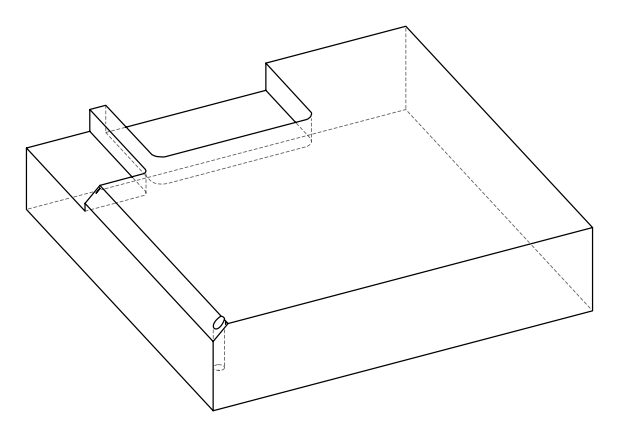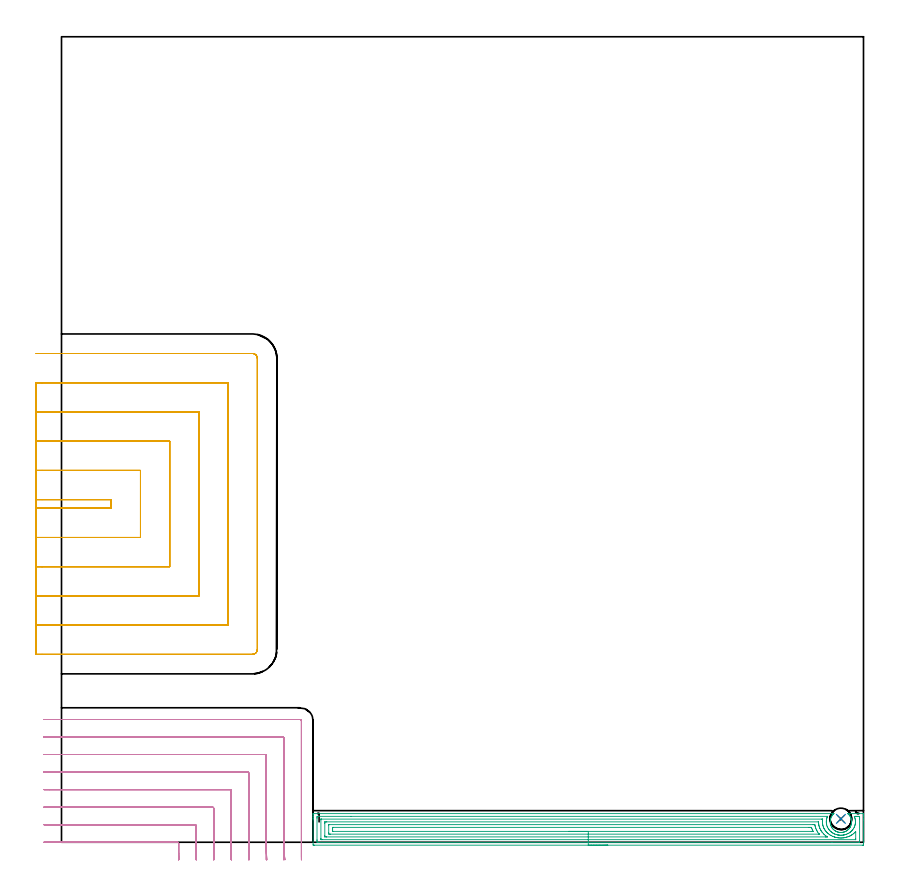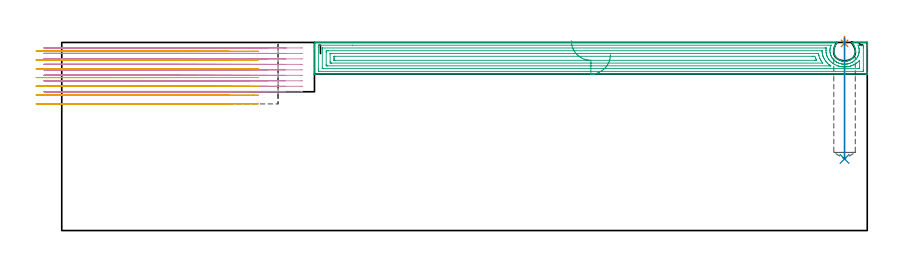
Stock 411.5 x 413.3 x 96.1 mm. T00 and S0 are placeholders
(PLAN: 5 operations, 4 tool changes, 67.3 min)
(1 SPOT_DRILL | STEP1POCKET | NXT0321_9005460120000 | 0.03 min | 3 mm3)
(2 DRILL_BLIND_HOLE_INTO_CENTER | STEP1POCKET | UGT0301_505 | 0.25 min | 5421 mm3)
(3 AREA_MILL | FG_CHAMFER_SURFACE | UGT0205_001 | 13.69 min | 37627 mm3)
(4 MILL_CORNER_NOTCH_RECTANGULAR | CORNER_NOTCH_RECTANGULAR | NXT0201_011 | Follow Part, ap 3, ae 75% | 22.27 min | 223276 mm3)
(5 MILL_SLOT | SLOT_PARTIAL_RECTANGULAR | UGT0201_094 | Follow Part, ap 5, ae 75% | 31.08 min | 603018 mm3)
(TOOL NXT0321_9005460120000 | NC Spot Drill, 142deg, 12mm, Carbide, Uncoated | D12 PA142 FL30 Z2)
(TOOL UGT0301_505 | Carbide Drill 11.0 mm | D11 PA118 FL94 Z2)
(TOOL UGT0205_001 | Chamfer Mill 20 x 3 x 45 deg. | D20 FL50 Z2)
(TOOL NXT0201_011 | ENDMILL 12mm [2P460-1200-NA 1630] | D12 FL38 Z6)
(TOOL UGT0201_094 | End mill 20 mm | D20 FL38 Z4)
(OP 1 SPOT_DRILL)
G17 G21 G94 G90
T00 M6
G54
G17 G0 G90 X399.9 Y12. S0 M3
G43 Z106.1 H0
G94 G81 G98 Z95.627 F250. R99.1
G80
M5
M2
(OP 2 DRILL_BLIND_HOLE_INTO_CENTER)
G17 G21 G94 G90
T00 M6
G54
G17 G0 G90 X399.9 Y12. S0 M3
G43 Z106.1 H0
G94 G81 G98 Z36.6 F250. R98.1
G80
M5
M2
(OP 3 AREA_MILL)
G17 G21 G94 G90
T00 M6
G54
G17 G0 G90 X280.3 Y-1.5 S1061 M3
G43 Z106.1 H0
Z89.9
G94 G1 X280.262 Z89.028 F250.
X280.148 Z88.164
X279.959 Z87.312
X279.697 Z86.48
X279.363 Z85.674
X278.96 Z84.9
X278.492 Z84.164
X277.96 Z83.472
X277.371 Z82.829
X276.728 Z82.24
X276.036 Z81.708
X275.3 Z81.24
X274.526 Z80.837
X273.72 Z80.503
X272.888 Z80.241
X272.036 Z80.052
X271.172 Z79.938
X270.3 Z79.9
X129.708
X129.363 Y-1.496 Z79.902
X129.11 Y-1.492 Z79.906
X129.1 Y-1.234 Z80.163
Y11.486 Z92.88
Y12.053 Z93.449
Y12.375 Z93.771
Y12.941 Z94.337
Y13.263 Z94.658
Y13.907 Z95.306
Y14.303 Z95.702
X129.107 Y14.664 Z96.055
X129.11 Y14.697 Z96.088
X129.262 Y14.7 Z96.1
X396.163
X396.329 Y14.697 Z96.089
X396.301 Y14.668 Z96.061
X396.212 Y14.579 Z95.979
X396.163 Y14.535 Z95.935
X396.147 Y14.521 Z95.921
X395.92 Y14.288 Z95.688
X395.635 Y13.969 Z95.369
X395.539 Y13.846 Z95.246
X395.248 Y13.411 Z94.811
X394.993 Y12.962 Z94.362
X394.743 Y12.409 Z93.809
X394.639 Y12.078 Z93.478
X394.53 Y11.638 Z93.038
X394.455 Y11.194 Z92.594
X394.416 Y10.752 Z92.152
X394.414 Y10.31 Z91.71
X394.447 Y9.867 Z91.267
X394.516 Y9.426 Z90.826
X394.617 Y9.005 Z90.405
X394.743 Y8.589 Z89.989
X394.762 Y8.542 Z89.942
X394.967 Y8.095 Z89.495
X395.202 Y7.658 Z89.058
X395.408 Y7.34 Z88.74
X395.635 Y7.033 Z88.433
X395.864 Y6.774 Z88.174
X396.184 Y6.458 Z87.858
X396.527 Y6.165 Z87.563
X396.609 Y6.105 Z87.504
X396.908 Y5.89 Z87.29
X397.159 Y5.738 Z87.138
X397.419 Y5.599 Z86.998
X397.498 Y5.564 Z86.963
X397.86 Y5.404 Z86.801
X398.311 Y5.247 Z86.643
X398.395 Y5.226 Z86.62
X398.755 Y5.131 Z86.529
X398.821 Y5.119 Z86.518
X399.203 Y5.055 Z86.454
X399.305 Y5.045 Z86.443
X399.587 Y5.02 Z86.409
X399.674 Y5.008 Z86.404
X399.708 Y5.006 Z86.405
X399.725 Y5.005 Z86.404
X399.779 Y5.004 Z86.402
X399.809 Y5.005 Z86.401
X399.93 Z86.403
X399.976 Y5.006 Z86.402
X400.095 Z86.404
X400.211 Y5.017 Z86.415
X400.304 Y5.029 Z86.421
X400.466 Y5.042 Z86.439
X400.558 Y5.051 Z86.448
X400.987 Y5.12 Z86.517
X401.073 Y5.141 Z86.538
X401.436 Y5.23 Z86.629
X401.519 Y5.258 Z86.657
X401.879 Y5.379 Z86.779
X402.331 Y5.58 Z86.977
X402.412 Y5.624 Z87.02
X402.771 Y5.814 Z87.213
X402.894 Y5.89 Z87.29
X403.251 Y6.156 Z87.553
X403.287 Y6.182 Z87.581
X403.304 Y6.196 Z87.596
X403.663 Y6.496 Z87.896
X403.934 Y6.774 Z88.174
X404.261 Y7.166 Z88.566
X404.556 Y7.577 Z88.977
X404.605 Y7.658 Z89.058
X404.833 Y8.095 Z89.495
X405.028 Y8.542 Z89.942
X405.175 Y8.981 Z90.381
X405.283 Y9.426 Z90.826
X405.353 Y9.867 Z91.267
X405.386 Y10.31 Z91.71
X405.384 Y10.752 Z92.152
X405.345 Y11.194 Z92.594
X405.27 Y11.638 Z93.038
X405.158 Y12.078 Z93.478
X405.002 Y12.524 Z93.924
X404.807 Y12.962 Z94.362
X404.556 Y13.422 Z94.822
X404.413 Y13.637 Z95.037
X404.262 Y13.846 Z95.246
X404.119 Y14.022 Z95.422
X403.965 Y14.199 Z95.599
X403.798 Y14.376 Z95.776
X403.751 Y14.423 Z95.823
X403.664 Y14.509 Z95.908
X403.568 Y14.596 Z95.993
X403.518 Y14.646 Z96.042
X403.471 Y14.695 Z96.091
X403.751 Y14.7 Z96.1
X411.338
X411.49 Y14.697 Z96.088
X411.493 Y14.664 Z96.055
X411.5 Y14.302 Z95.701
Y13.907 Z95.307
Y13.263 Z94.658
Y12.053 Z93.449
Y11.486 Z92.88
Y-0.668 Z80.729
X411.498 Y-0.951 Z80.446
X411.492 Y-1.492 Z79.906
X411.437 Y-1.494 Z79.903
X410.892 Y-1.5 Z79.9
X270.3
Y-0.086 Z81.314
X131.516 Y-0.085 Z81.315
X131.493 Y-0.084 Z81.316
X131.11 Y-0.063 Z81.337
X131.103 Y0.326 Z81.726
X131.101 Y0.825 Z82.225
X131.1 Y1.217 Z82.617
X131.101 Y12.375 Z93.775
X131.102 Y12.764 Z94.164
X131.11 Y13.263 Z94.663
X131.472 Y13.284 Z94.684
X131.493 Y13.285 Z94.685
X148.543 Y13.286 Z94.686
X393.024 Y13.285 Z94.685
X393.039
X392.877 Y12.902 Z94.302
X392.776 Y12.637 Z94.037
X392.694 Y12.375 Z93.775
X392.584 Y11.939 Z93.339
X392.5 Y11.486 Z92.886
X392.459 Y11.175 Z92.575
X392.426 Y10.598 Z91.998
X392.424 Y10.321 Z91.721
X392.469 Y9.709 Z91.109
X392.529 Y9.328 Z90.728
X392.643 Y8.821 Z90.221
X392.865 Y8.105 Z89.505
X392.942 Y7.933 Z89.333
X393.039 Y7.722 Z89.122
X393.41 Y7.044 Z88.444
X393.618 Y6.726 Z88.126
X393.932 Y6.305 Z87.705
X394.064 Y6.156 Z87.556
X394.437 Y5.766 Z87.166
X394.824 Y5.411 Z86.811
X394.993 Y5.267 Z86.667
X395.41 Y4.96 Z86.36
X395.717 Y4.759 Z86.159
X395.957 Y4.617 Z86.017
X396.419 Y4.379 Z85.779
X396.609 Y4.291 Z85.691
X396.766 Y4.223 Z85.623
X397.502 Y3.959 Z85.359
X397.709 Y3.902 Z85.302
X398.256 Y3.767 Z85.167
X398.395 Y3.74 Z85.14
X398.51 Y3.721 Z85.121
X398.843 Y3.671 Z85.071
X399.219 Y3.626 Z85.026
X399.287 Y3.621 Z85.021
X399.684 Y3.597 Z84.997
X400.074
X400.18 Y3.599 Z84.999
X400.899 Y3.663 Z85.063
X401.073 Y3.686 Z85.086
X401.179 Y3.702 Z85.102
X401.516 Y3.762 Z85.162
X401.796 Y3.828 Z85.228
X401.965 Y3.87 Z85.27
X402.363 Y3.983 Z85.383
X402.858 Y4.154 Z85.554
X403.374 Y4.379 Z85.779
X403.628 Y4.501 Z85.901
X403.677 Y4.526 Z85.926
X403.751 Y4.567 Z85.967
X404.195 Y4.825 Z86.225
X404.643 Y5.146 Z86.546
X404.8 Y5.267 Z86.667
X405.2 Y5.602 Z87.002
X405.536 Y5.932 Z87.332
X405.644 Y6.049 Z87.449
X405.736 Y6.156 Z87.556
X405.88 Y6.333 Z87.733
X406.051 Y6.551 Z87.951
X406.377 Y6.993 Z88.393
X406.429 Y7.078 Z88.478
X406.718 Y7.644 Z89.044
X406.845 Y7.933 Z89.333
X406.983 Y8.27 Z89.67
X407.155 Y8.821 Z90.221
X407.189 Y8.953 Z90.353
X407.321 Y9.588 Z90.988
X407.337 Y9.693 Z91.093
X407.339 Y9.709 Z91.109
X407.365 Y10.127 Z91.527
X407.382 Y10.538 Z91.938
X407.379 Y10.598 Z91.998
X407.321 Y11.42 Z92.82
X407.308 Y11.5 Z92.9
X407.204 Y11.983 Z93.383
X407.103 Y12.375 Z93.775
X406.998 Y12.697 Z94.097
X406.78 Y13.263 Z94.663
X407.299 Y13.285 Z94.685
X407.321
X408.191 Y13.286 Z94.686
X409.084 Y13.285 Z94.685
X409.107 Y13.284 Z94.684
X409.49 Y13.263 Z94.663
X409.497 Y12.874 Z94.274
X409.499 Y12.375 Z93.775
X409.5 Y11.983 Z93.383
X409.499 Y0.825 Z82.225
X409.498 Y0.436 Z81.836
X409.49 Y-0.063 Z81.337
X409.128 Y-0.084 Z81.316
X409.107 Y-0.085 Z81.315
X395.305 Y-0.086 Z81.314
X270.3
Y1.328 Z82.728
X133.666 Y1.329 Z82.729
X133.279 Y1.331 Z82.731
X133.15 Y1.333 Z82.733
X133.113 Y1.335 Z82.735
X133.108 Y1.418 Z82.818
X133.103 Y1.536 Z82.936
X133.101 Y1.714 Z83.114
X133.1 Y1.892 Z83.292
X133.101 Y11.486 Z92.886
X133.102 Y11.662 Z93.062
X133.11 Y11.841 Z93.241
X133.118 Y11.865 Z93.265
X133.135 Y11.867 Z93.267
X133.182 Y11.87 Z93.27
X133.279 Y11.871 Z93.271
X389.974
X390.361 Y11.869 Z93.269
X390.489 Y11.867 Z93.267
X390.526 Y11.865 Z93.265
X390.515 Y11.755 Z93.155
X390.5 Y11.624 Z93.024
X390.483 Y11.486 Z92.886
X390.472 Y11.376 Z92.776
X390.42 Y10.598 Z91.998
X390.418 Y10.541 Z91.941
X390.462 Y9.709 Z91.109
X390.47 Y9.601 Z91.001
X390.54 Y9.182 Z90.582
X390.619 Y8.821 Z90.221
X390.696 Y8.488 Z89.888
X390.874 Y7.933 Z89.333
X390.977 Y7.65 Z89.05
X391.254 Y7.056 Z88.456
X391.267 Y7.031 Z88.431
X391.608 Y6.431 Z87.831
X391.787 Y6.156 Z87.556
X392.146 Y5.668 Z87.068
X392.499 Y5.267 Z86.667
X392.765 Y4.99 Z86.39
X393.039 Y4.732 Z86.132
X393.436 Y4.379 Z85.779
X393.932 Y4.007 Z85.407
X394.241 Y3.798 Z85.198
X394.74 Y3.491 Z84.891
X394.824 Y3.444 Z84.844
X394.922 Y3.393 Z84.793
X395.717 Y3.023 Z84.423
X396.474 Y2.737 Z84.137
X396.609 Y2.692 Z84.092
X396.903 Y2.602 Z84.002
X397.502 Y2.455 Z83.855
X397.696 Y2.41 Z83.81
X398.395 Y2.292 Z83.692
X398.748 Y2.25 Z83.65
X399.287 Y2.203 Z83.603
X399.708 Y2.183 Z83.583
X400.18 Y2.185 Z83.585
X400.575 Y2.209 Z83.609
X401.073 Y2.253 Z83.653
X401.386 Y2.29 Z83.69
X401.965 Y2.384 Z83.784
X402.148 Y2.42 Z83.82
X402.858 Y2.592 Z83.992
X402.866 Y2.594 Z83.994
X402.893 Y2.602 Z84.002
X403.537 Y2.815 Z84.215
X403.751 Y2.888 Z84.288
X404.176 Y3.068 Z84.468
X404.643 Y3.282 Z84.682
X404.783 Y3.352 Z84.752
X405.046 Y3.491 Z84.891
X405.356 Y3.669 Z85.069
X405.536 Y3.776 Z85.176
X405.89 Y4.027 Z85.427
X406.367 Y4.379 Z85.779
X406.401 Y4.406 Z85.806
X406.429 Y4.429 Z85.829
X406.873 Y4.825 Z86.225
X407.32 Y5.269 Z86.669
X407.49 Y5.424 Z86.824
X407.495 Y5.267 Z86.667
X407.499 Y5.091 Z86.491
Y1.714 Z83.114
X407.498 Y1.538 Z82.938
X407.49 Y1.359 Z82.759
X407.482 Y1.334 Z82.734
X407.465 Y1.333 Z82.733
X407.418 Y1.33 Z82.73
X407.321 Y1.329 Z82.729
X270.3 Y1.328 Z82.728
Y2.743 Z84.143
X135.957
X135.815 Y2.744 Z84.144
X135.176 Y2.75 Z84.15
X135.11 Y2.755 Z84.155
X135.107 Y2.85 Z84.25
X135.103 Y3.051 Z84.451
X135.1 Y3.455 Z84.855
Y9.709 Z91.109
X135.103 Y10.136 Z91.536
X135.107 Y10.349 Z91.749
X135.11 Y10.448 Z91.848
X135.212 Y10.451 Z91.851
X135.957 Y10.457 Z91.857
X136.098
X388.247
X388.34 Y10.456 Z91.856
X388.386 Y10.453 Z91.853
X388.404 Y10.451 Z91.851
X388.412 Y10.435 Z91.835
X388.465 Y9.709 Z91.109
X388.576 Y8.865 Z90.265
X388.588 Y8.809 Z90.209
X388.711 Y8.316 Z89.716
X388.824 Y7.933 Z89.333
X388.932 Y7.578 Z88.978
X389.056 Y7.256 Z88.656
X389.156 Y7.044 Z88.444
X389.468 Y6.405 Z87.805
X389.605 Y6.156 Z87.556
X389.777 Y5.849 Z87.249
X390.187 Y5.267 Z86.667
X390.361 Y5.03 Z86.43
X390.934 Y4.379 Z85.779
X391.254 Y4.058 Z85.458
X391.88 Y3.491 Z84.891
X392.146 Y3.283 Z84.683
X392.472 Y3.041 Z84.441
X392.743 Y2.844 Z84.244
X392.835 Y2.777 Z84.177
X392.871 Y2.749 Z84.149
X392.849 Y2.747 Z84.147
X392.731 Y2.745 Z84.145
X392.146 Y2.743 Z84.143
X392.005
X270.3
Y4.157 Z85.557
X137.965 Y4.158 Z85.558
X137.742 Y4.159 Z85.559
X137.519 Y4.163 Z85.563
X137.11 Y4.173 Z85.573
X137.107 Y4.379 Z85.779
X137.101 Y5.017 Z86.417
Y8.821 Z90.221
X137.104 Y8.981 Z90.381
X137.107 Y9.02 Z90.42
X137.109 Y9.034 Z90.434
X137.148 Y9.036 Z90.436
X137.296 Y9.04 Z90.44
X137.519 Y9.043 Z90.443
X385.675 Y9.042 Z90.442
X385.898 Y9.041 Z90.441
X386.121 Y9.037 Z90.437
X386.533 Y9.028 Z90.428
X386.576 Y8.821 Z90.221
X386.654 Y8.451 Z89.851
X386.764 Y7.959 Z89.359
X386.771 Y7.933 Z89.333
X386.79 Y7.869 Z89.269
X387.068 Y7.044 Z88.444
X387.264 Y6.573 Z87.973
X387.475 Y6.156 Z87.556
X387.683 Y5.752 Z87.152
X387.962 Y5.267 Z86.667
X388.575 Y4.38 Z85.78
X388.727 Y4.187 Z85.587
X388.746 Y4.161 Z85.561
X388.741 Y4.16 Z85.56
X388.724 Y4.158 Z85.558
X388.703 Y4.157 Z85.557
X388.576
X270.3
Y5.571 Z86.971
X139.527 Y5.572 Z86.972
X139.22 Y5.573 Z86.973
X139.148 Y5.576 Z86.976
X139.118 Y5.578 Z86.978
X139.11 Y5.591 Z86.991
X139.104 Y5.689 Z87.089
X139.101 Y6.156 Z87.556
X139.1 Y6.581 Z87.981
X139.101 Y7.044 Z88.444
X139.103 Y7.467 Z88.867
X139.11 Y7.61 Z89.01
X139.114 Y7.623 Z89.023
X139.125 Y7.625 Z89.025
X139.16 Y7.627 Z89.027
X139.234 Y7.628 Z89.028
X139.527 Y7.629 Z89.029
X383.525
X384.112 Y7.628 Z89.028
X384.421 Y7.626 Z89.026
X384.704 Y7.622 Z89.022
X385.005 Y7.046 Z88.446
X385.209 Y6.505 Z87.905
X385.359 Y6.156 Z87.556
X385.548 Y5.747 Z87.147
X385.604 Y5.624 Z87.024
X385.619 Y5.577 Z86.977
X385.588 Y5.576 Z86.976
X385.005 Y5.572 Z86.972
X384.7 Y5.571 Z86.971
X270.3
X269.428 Z87.009
X268.564 Z87.123
X267.712 Z87.312
X266.88 Z87.574
X266.074 Z87.908
X265.3 Z88.311
X264.564 Z88.78
X263.872 Z89.311
X263.229 Z89.9
X262.64 Z90.543
X262.108 Z91.235
X261.64 Z91.971
X261.237 Z92.745
X260.903 Z93.551
X260.641 Z94.383
X260.452 Z95.235
X260.338 Z96.1
X260.3 Z96.971
G0 Z106.1
M5
M2
(OP 4 MILL_CORNER_NOTCH_RECTANGULAR)
G17 G21 G94 G90
T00 M6
G54
G17 G0 G90 X60.191 Y-8.999 S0 M3
G43 Z106.1 H1
Z93.3
G94 G1 X60.119 Y-6. F250.
G2 X60.1 Y-4.472 R63. F500.
G1 Y-0.595
G3 X59.505 Y0. R0.6
G1 X-6.
X-9. F250.
G0 Z106.1
X69.206 Y-8.999
Z93.3
G1 X69.122 Y-6.
G2 X69.1 Y-4.472 R54. F500.
G1 Y8.405
G3 X68.505 Y9. R0.6
G1 X-6.
X-9. F250.
G0 Z106.1
X78.228 Y-8.998
Z93.3
G1 X78.126 Y-6.
G2 X78.1 Y-4.472 R45. F500.
G1 Y17.405
G3 X77.505 Y18. R0.6
G1 X-6.
X-9. F250.
G0 Z106.1
X87.26 Y-8.997
Z93.3
G1 X87.132 Y-6.
G2 X87.1 Y-4.472 R36. F500.
G1 Y26.405
G3 X86.505 Y27. R0.6
G1 X-6.
X-9. F250.
G0 Z106.1
X96.313 Y-8.995
Z93.3
G1 X96.143 Y-6.
G2 X96.1 Y-4.472 R27. F500.
G1 Y35.404
G3 X95.504 Y36. R0.6
G1 X-6.
X-9. F250.
G0 Z106.1
X105.42 Y-8.989
Z93.3
G1 X105.165 Y-6.
G2 X105.1 Y-4.472 R18. F500.
G1 Y44.404
G3 X104.504 Y45. R0.6
G1 X-6.
X-9. F250.
G0 Z106.1
X114.74 Y-8.956
Z93.3
G1 X114.231 Y-6.
G2 X114.1 Y-4.472 R9. F500.
G1 Y53.404
G3 X113.504 Y54. R0.6
G1 X-6.
X-9. F250.
G0 Z106.1
X123.1 Y-7.472
Z93.3
G1 Y-4.472
Y62.2 F500.
G3 X122.3 Y63. R0.8
G1 X-6.
X-9. F250.
G0 Z106.1
X60.191 Y-8.999
Z90.5
G1 X60.119 Y-6.
G2 X60.1 Y-4.472 R63. F500.
G1 Y-0.595
G3 X59.505 Y0. R0.6
G1 X-6.
X-9. F250.
G0 Z106.1
X69.206 Y-8.999
Z90.5
G1 X69.122 Y-6.
G2 X69.1 Y-4.472 R54. F500.
G1 Y8.405
G3 X68.505 Y9. R0.6
G1 X-6.
X-9. F250.
G0 Z106.1
X78.228 Y-8.998
Z90.5
G1 X78.126 Y-6.
G2 X78.1 Y-4.472 R45. F500.
G1 Y17.405
G3 X77.505 Y18. R0.6
G1 X-6.
X-9. F250.
G0 Z106.1
X87.26 Y-8.997
Z90.5
G1 X87.132 Y-6.
G2 X87.1 Y-4.472 R36. F500.
G1 Y26.405
G3 X86.505 Y27. R0.6
G1 X-6.
X-9. F250.
G0 Z106.1
X96.313 Y-8.995
Z90.5
G1 X96.143 Y-6.
G2 X96.1 Y-4.472 R27. F500.
G1 Y35.404
G3 X95.504 Y36. R0.6
G1 X-6.
X-9. F250.
G0 Z106.1
X105.42 Y-8.989
Z90.5
G1 X105.165 Y-6.
G2 X105.1 Y-4.472 R18. F500.
G1 Y44.404
G3 X104.504 Y45. R0.6
G1 X-6.
X-9. F250.
G0 Z106.1
X114.74 Y-8.956
Z90.5
G1 X114.231 Y-6.
G2 X114.1 Y-4.472 R9. F500.
G1 Y53.404
G3 X113.504 Y54. R0.6
G1 X-6.
X-9. F250.
G0 Z106.1
X123.1 Y-7.472
Z90.5
G1 Y-4.472
Y62.2 F500.
G3 X122.3 Y63. R0.8
G1 X-6.
X-9. F250.
G0 Z106.1
X60.15 Y-9.
Z87.7
G1 X60.106 Y-6.
G2 X60.1 Y-5.096 R63. F500.
G1 Y-0.595
G3 X59.505 Y0. R0.6
G1 X-6.
X-9. F250.
G0 Z106.1
X69.158 Y-9.
Z87.7
G1 X69.108 Y-6.
G2 X69.1 Y-5.096 R54. F500.
G1 Y8.405
G3 X68.505 Y9. R0.6
G1 X-6.
X-9. F250.
G0 Z106.1
X78.169 Y-8.999
Z87.7
G1 X78.109 Y-6.
G2 X78.1 Y-5.096 R45. F500.
G1 Y17.405
G3 X77.505 Y18. R0.6
G1 X-6.
X-9. F250.
G0 Z106.1
X87.187 Y-8.999
Z87.7
G1 X87.111 Y-6.
G2 X87.1 Y-5.096 R36. F500.
G1 Y26.404
G3 X86.504 Y27. R0.6
G1 X-6.
X-9. F250.
G0 Z106.1
X96.216 Y-8.998
Z87.7
G1 X96.115 Y-6.
G2 X96.1 Y-5.096 R27. F500.
G1 Y35.404
G3 X95.504 Y36. R0.6
G1 X-6.
X-9. F250.
G0 Z106.1
X105.273 Y-8.996
Z87.7
G1 X105.123 Y-6.
G2 X105.1 Y-5.096 R18. F500.
G1 Y44.404
G3 X104.504 Y45. R0.6
G1 X-6.
X-9. F250.
G0 Z106.1
X114.447 Y-8.985
Z87.7
G1 X114.145 Y-6.
G2 X114.1 Y-5.096 R9. F500.
G1 Y53.404
G3 X113.504 Y54. R0.6
G1 X-6.
X-9. F250.
G0 Z106.1
X123.1 Y-8.096
Z87.7
G1 Y-5.096
Y62.2 F500.
G3 X122.3 Y63. R0.8
G1 X-6.
X-9. F250.
G0 Z106.1
X60.1 Y-9.
Z84.9
G1 Y-6.
Y-0.595 F500.
G3 X59.505 Y0. R0.6
G1 X-6.
X-9. F250.
G0 Z106.1
X69.101 Y-9.
Z84.9
G1 X69.1 Y-6.
Y-0.595 F500.
Y8.405
G3 X68.505 Y9. R0.6
G1 X-6.
X-9. F250.
G0 Z106.1
X78.101 Y-9.
Z84.9
G1 X78.1 Y-6.
Y8.405 F500.
Y17.405
G3 X77.505 Y18. R0.6
G1 X-6.
X-9. F250.
G0 Z106.1
X87.101 Y-9.
Z84.9
G1 X87.1 Y-6.
Y17.405 F500.
Y26.405
G3 X86.505 Y27. R0.6
G1 X-6.
X-9. F250.
G0 Z106.1
X96.101 Y-9.
Z84.9
G1 X96.1 Y-6.
Y26.405 F500.
Y35.404
G3 X95.504 Y36. R0.6
G1 X-6.
X-9. F250.
G0 Z106.1
X105.102 Y-9.
Z84.9
G1 X105.1 Y-6.
Y35.404 F500.
Y44.404
G3 X104.504 Y45. R0.6
G1 X-6.
X-9. F250.
G0 Z106.1
X114.103 Y-9.
Z84.9
G1 X114.1 Y-6.
Y44.404 F500.
Y53.404
G3 X113.504 Y54. R0.6
G1 X-6.
X-9. F250.
G0 Z106.1
X123.1 Y-8.991
Z84.9
G1 Y-5.991
Y62.2 F500.
G3 X122.3 Y63. R0.8
G1 X-6.
X-9. F250.
G0 Z106.1
X60.1 Y-9.
Z82.1
G1 Y-6.
Y-0.595 F500.
G3 X59.505 Y0. R0.6
G1 X-6.
X-9. F250.
G0 Z106.1
X69.1 Y-9.
Z82.1
G1 Y-6.
Y8.405 F500.
G3 X68.505 Y9. R0.6
G1 X-6.
X-9. F250.
G0 Z106.1
X78.1 Y-9.
Z82.1
G1 Y-6.
Y17.405 F500.
G3 X77.505 Y18. R0.6
G1 X-6.
X-9. F250.
G0 Z106.1
X87.1 Y-9.
Z82.1
G1 Y-6.
Y26.405 F500.
G3 X86.505 Y27. R0.6
G1 X-6.
X-9. F250.
G0 Z106.1
X96.1 Y-9.
Z82.1
G1 Y-6.
Y35.404 F500.
G3 X95.504 Y36. R0.6
G1 X-6.
X-9. F250.
G0 Z106.1
X105.1 Y-9.
Z82.1
G1 Y-6.
Y44.404 F500.
G3 X104.504 Y45. R0.6
G1 X-6.
X-9. F250.
G0 Z106.1
X114.1 Y-9.
Z82.1
G1 Y-6.
Y53.404 F500.
G3 X113.504 Y54. R0.6
G1 X-6.
X-9. F250.
G0 Z106.1
X123.1 Y-9.
Z82.1
G1 Y-6.
Y62.2 F500.
G3 X122.3 Y63. R0.8
G1 X-6.
X-9. F250.
G0 Z106.1
X60.1 Y-9.
Z79.3
G1 Y-6.
Y-0.595 F500.
G3 X59.505 Y0. R0.6
G1 X-6.
X-9. F250.
G0 Z106.1
X69.1 Y-9.
Z79.3
G1 Y-6.
Y8.405 F500.
G3 X68.505 Y9. R0.6
G1 X-6.
X-9. F250.
G0 Z106.1
X78.1 Y-9.
Z79.3
G1 Y-6.
Y17.405 F500.
G3 X77.505 Y18. R0.6
G1 X-6.
X-9. F250.
G0 Z106.1
X87.1 Y-9.
Z79.3
G1 Y-6.
Y26.405 F500.
G3 X86.505 Y27. R0.6
G1 X-6.
X-9. F250.
G0 Z106.1
X96.1 Y-9.
Z79.3
G1 Y-6.
Y35.404 F500.
G3 X95.504 Y36. R0.6
G1 X-6.
X-9. F250.
G0 Z106.1
X105.1 Y-9.
Z79.3
G1 Y-6.
Y44.404 F500.
G3 X104.504 Y45. R0.6
G1 X-6.
X-9. F250.
G0 Z106.1
X114.1 Y-9.
Z79.3
G1 Y-6.
Y53.404 F500.
G3 X113.504 Y54. R0.6
G1 X-6.
X-9. F250.
G0 Z106.1
X123.1 Y-9.
Z79.3
G1 Y-6.
Y62.2 F500.
G3 X122.3 Y63. R0.8
G1 X-6.
X-9. F250.
G0 Z106.1
X60.1 Y-9.
Z76.5
G1 Y-6.
Y-0.595 F500.
G3 X59.505 Y0. R0.6
G1 X-6.
X-9. F250.
G0 Z106.1
X69.1 Y-9.
Z76.5
G1 Y-6.
Y8.405 F500.
G3 X68.505 Y9. R0.6
G1 X-6.
X-9. F250.
G0 Z106.1
X78.1 Y-9.
Z76.5
G1 Y-6.
Y17.405 F500.
G3 X77.505 Y18. R0.6
G1 X-6.
X-9. F250.
G0 Z106.1
X87.1 Y-9.
Z76.5
G1 Y-6.
Y26.405 F500.
G3 X86.505 Y27. R0.6
G1 X-6.
X-9. F250.
G0 Z106.1
X96.1 Y-9.
Z76.5
G1 Y-6.
Y35.404 F500.
G3 X95.504 Y36. R0.6
G1 X-6.
X-9. F250.
G0 Z106.1
X105.1 Y-9.
Z76.5
G1 Y-6.
Y44.404 F500.
G3 X104.504 Y45. R0.6
G1 X-6.
X-9. F250.
G0 Z106.1
X114.1 Y-9.
Z76.5
G1 Y-6.
Y53.404 F500.
G3 X113.504 Y54. R0.6
G1 X-6.
X-9. F250.
G0 Z106.1
X123.1 Y-9.
Z76.5
G1 Y-6.
Y62.2 F500.
G3 X122.3 Y63. R0.8
G1 X-6.
X-9. F250.
G0 Z106.1
X60.1 Y-9.
Z73.7
G1 Y-6.
Y-0.595 F500.
G3 X59.505 Y0. R0.6
G1 X-6.
X-9. F250.
G0 Z106.1
X69.1 Y-9.
Z73.7
G1 Y-6.
Y8.405 F500.
G3 X68.505 Y9. R0.6
G1 X-6.
X-9. F250.
G0 Z106.1
X78.1 Y-9.
Z73.7
G1 Y-6.
Y17.405 F500.
G3 X77.505 Y18. R0.6
G1 X-6.
X-9. F250.
G0 Z106.1
X87.1 Y-9.
Z73.7
G1 Y-6.
Y26.405 F500.
G3 X86.505 Y27. R0.6
G1 X-6.
X-9. F250.
G0 Z106.1
X96.1 Y-9.
Z73.7
G1 Y-6.
Y35.404 F500.
G3 X95.504 Y36. R0.6
G1 X-6.
X-9. F250.
G0 Z106.1
X105.1 Y-9.
Z73.7
G1 Y-6.
Y44.404 F500.
G3 X104.504 Y45. R0.6
G1 X-6.
X-9. F250.
G0 Z106.1
X114.1 Y-9.
Z73.7
G1 Y-6.
Y53.404 F500.
G3 X113.504 Y54. R0.6
G1 X-6.
X-9. F250.
G0 Z106.1
X123.1 Y-9.
Z73.7
G1 Y-6.
Y62.2 F500.
G3 X122.3 Y63. R0.8
G1 X-6.
X-9. F250.
G0 Z106.1
X60.1 Y-9.
Z70.9
G1 Y-6.
Y-0.595 F500.
G3 X59.505 Y0. R0.6
G1 X-6.
X-9. F250.
G0 Z106.1
X69.1 Y-9.
Z70.9
G1 Y-6.
Y8.405 F500.
G3 X68.505 Y9. R0.6
G1 X-6.
X-9. F250.
G0 Z106.1
X78.1 Y-9.
Z70.9
G1 Y-6.
Y17.405 F500.
G3 X77.505 Y18. R0.6
G1 X-6.
X-9. F250.
G0 Z106.1
X87.1 Y-9.
Z70.9
G1 Y-6.
Y26.405 F500.
G3 X86.505 Y27. R0.6
G1 X-6.
X-9. F250.
G0 Z106.1
X96.1 Y-9.
Z70.9
G1 Y-6.
Y35.404 F500.
G3 X95.504 Y36. R0.6
G1 X-6.
X-9. F250.
G0 Z106.1
X105.1 Y-9.
Z70.9
G1 Y-6.
Y44.404 F500.
G3 X104.504 Y45. R0.6
G1 X-6.
X-9. F250.
G0 Z106.1
X114.1 Y-9.
Z70.9
G1 Y-6.
Y53.404 F500.
G3 X113.504 Y54. R0.6
G1 X-6.
X-9. F250.
G0 Z106.1
X123.1 Y-9.
Z70.9
G1 Y-6.
Y62.2 F500.
G3 X122.3 Y63. R0.8
G1 X-6.
X-9. F250.
G0 Z106.1
M5
M2
(OP 5 MILL_SLOT)
G17 G21 G94 G90
T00 M6
G54
G17 G0 G90 X-13. Y171.4 S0 M3
G43 Z106.1 H0
Z91.614
G94 G1 X-10. F250.
X25.5 F500.
Y175.8
X-10.
X-13. F250.
Y156.4
X-10.
X40.5 F500.
Y190.8
X-10.
X-13. F250.
Y141.4
X-10.
X55.5 F500.
Y205.8
X-10.
X-13. F250.
Y126.4
X-10.
X70.5 F500.
Y220.8
X-10.
X-13. F250.
Y111.4
X-10.
X85.5 F500.
Y235.8
X-10.
X-13. F250.
Y96.4
X-10.
X97.9 F500.
G3 X100.5 Y99. R2.6
G1 Y248.2
G3 X97.9 Y250.8 R2.6
G1 X-10.
X-13. F250.
G0 Y171.4 Z87.129
G1 X-10.
X25.5 F500.
Y175.8
X-10.
X-13. F250.
Y156.4
X-10.
X40.5 F500.
Y190.8
X-10.
X-13. F250.
Y141.4
X-10.
X55.5 F500.
Y205.8
X-10.
X-13. F250.
Y126.4
X-10.
X70.5 F500.
Y220.8
X-10.
X-13. F250.
Y111.4
X-10.
X85.5 F500.
Y235.8
X-10.
X-13. F250.
Y96.4
X-10.
X97.9 F500.
G3 X100.5 Y99. R2.6
G1 Y248.2
G3 X97.9 Y250.8 R2.6
G1 X-10.
X-13. F250.
G0 Y171.4 Z82.643
G1 X-10.
X25.5 F500.
Y175.8
X-10.
X-13. F250.
Y156.4
X-10.
X40.5 F500.
Y190.8
X-10.
X-13. F250.
Y141.4
X-10.
X55.5 F500.
Y205.8
X-10.
X-13. F250.
Y126.4
X-10.
X70.5 F500.
Y220.8
X-10.
X-13. F250.
Y111.4
X-10.
X85.5 F500.
Y235.8
X-10.
X-13. F250.
Y96.4
X-10.
X97.9 F500.
G3 X100.5 Y99. R2.6
G1 Y248.2
G3 X97.9 Y250.8 R2.6
G1 X-10.
X-13. F250.
G0 Y171.4 Z78.157
G1 X-10.
X25.5 F500.
Y175.8
X-10.
X-13. F250.
Y156.4
X-10.
X40.5 F500.
Y190.8
X-10.
X-13. F250.
Y141.4
X-10.
X55.5 F500.
Y205.8
X-10.
X-13. F250.
Y126.4
X-10.
X70.5 F500.
Y220.8
X-10.
X-13. F250.
Y111.4
X-10.
X85.5 F500.
Y235.8
X-10.
X-13. F250.
Y96.4
X-10.
X97.9 F500.
G3 X100.5 Y99. R2.6
G1 Y248.2
G3 X97.9 Y250.8 R2.6
G1 X-10.
X-13. F250.
G0 Y171.4 Z73.671
G1 X-10.
X25.5 F500.
Y175.8
X-10.
X-13. F250.
Y156.4
X-10.
X40.5 F500.
Y190.8
X-10.
X-13. F250.
Y141.4
X-10.
X55.5 F500.
Y205.8
X-10.
X-13. F250.
Y126.4
X-10.
X70.5 F500.
Y220.8
X-10.
X-13. F250.
Y111.4
X-10.
X85.5 F500.
Y235.8
X-10.
X-13. F250.
Y96.4
X-10.
X97.9 F500.
G3 X100.5 Y99. R2.6
G1 Y248.2
G3 X97.9 Y250.8 R2.6
G1 X-10.
X-13. F250.
G0 Y171.4 Z69.186
G1 X-10.
X25.5 F500.
Y175.8
X-10.
X-13. F250.
Y156.4
X-10.
X40.5 F500.
Y190.8
X-10.
X-13. F250.
Y141.4
X-10.
X55.5 F500.
Y205.8
X-10.
X-13. F250.
Y126.4
X-10.
X70.5 F500.
Y220.8
X-10.
X-13. F250.
Y111.4
X-10.
X85.5 F500.
Y235.8
X-10.
X-13. F250.
Y96.4
X-10.
X97.9 F500.
G3 X100.5 Y99. R2.6
G1 Y248.2
G3 X97.9 Y250.8 R2.6
G1 X-10.
X-13. F250.
G0 Y171.4 Z64.7
G1 X-10.
X25.5 F500.
Y175.8
X-10.
X-13. F250.
Y156.4
X-10.
X40.5 F500.
Y190.8
X-10.
X-13. F250.
Y141.4
X-10.
X55.5 F500.
Y205.8
X-10.
X-13. F250.
Y126.4
X-10.
X70.5 F500.
Y220.8
X-10.
X-13. F250.
Y111.4
X-10.
X85.5 F500.
Y235.8
X-10.
X-13. F250.
Y96.4
X-10.
X97.9 F500.
G3 X100.5 Y99. R2.6
G1 Y248.2
G3 X97.9 Y250.8 R2.6
G1 X-10.
X-13. F250.
G0 Z106.1
M5
M2
